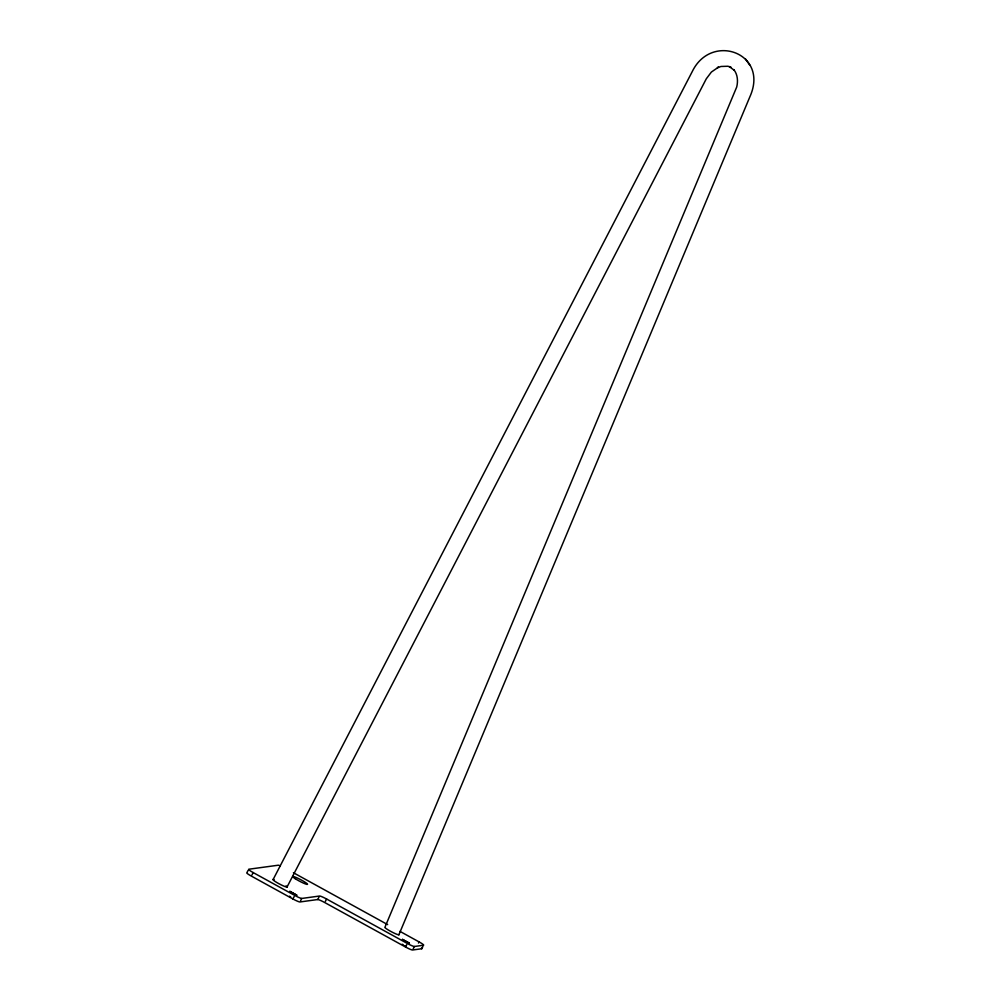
<?xml version="1.0" encoding="UTF-8"?>
<svg xmlns="http://www.w3.org/2000/svg" width="1000" height="1000" viewBox="0 0 1000 1000"><rect width="100%" height="100%" fill="white"/><g stroke="black" fill="none" stroke-linecap="round" stroke-linejoin="round"><path stroke-width="1.5" d="M398.875 934.812L749.9 96.737C769.475 53.188 711.462 32.075 692.312 71.45L273.15 879.475M287 887.1L706.312 78.775L711.4 72.038L718.525 67.112L717.412 67.737L721.012 66.475L727.875 66.25L730.938 67.162L729.262 66.612L734.3 70.275M248.1 870.413L246.863 872.75A6.662 0.75 27.8 0 0 251.363 876.1L292.9 898.962A6.662 0.75 27.8 0 0 299.938 901.963L317.712 899.538A6.662 0.75 27.8 0 1 324.75 902.55L405.525 947A6.662 0.75 27.8 0 0 412.562 950L421.712 948.75L422.95 946.413M251.975 874.925L253.212 872.588A6.662 0.75 27.8 0 1 248.713 869.237L278.175 865.225A6.662 0.75 27.8 0 1 280.275 865.825M292.9 898.962L294.137 896.612M300.55 900.788L301.788 898.45L319.575 896.025A6.662 0.75 27.8 0 1 326.613 899.025L407.375 943.487A6.662 0.75 27.8 0 0 414.412 946.488L423.562 945.238A6.662 0.75 27.8 0 0 419.062 941.888L399.938 931.363M317.712 899.538L318.95 897.2M325.375 901.375L326.613 899.025M405.525 947L406.763 944.65M413.188 948.825L414.412 946.488M418.45 943.062L419.062 941.888M404.663 945.612L406 946.237M293.412 872.738L387.65 924.6M253.212 872.588L294.75 895.45A6.662 0.75 27.8 0 0 301.788 898.45M402.113 944.212L403.338 944.925M289.488 896.175L290.7 896.888M745.487 58.95L749.837 65.225M734.013 69.875C737.712 74.7 738.125 81.287 736.712 87.025L384.975 927.163A7.987 0.9 27.8 0 0 391.812 931.95A7.987 0.9 27.8 0 0 398.925 934.438M421.463 948.138A6.662 0.75 27.8 0 1 421.712 948.75M286.038 885.825A8.05 0.912 27.8 0 1 284.637 886.438A8.05 0.912 27.8 0 1 275.238 881.538A8.05 0.912 27.8 0 1 274.163 879.625M289.862 891.363L296.788 895.175L289.862 891.363M402.488 939.4L409.412 943.2L402.488 939.4M295.163 878.65A8.338 0.938 27.8 0 0 307.35 884.425A8.338 0.938 27.8 0 0 297.913 878.275A8.338 0.938 27.8 0 0 295.163 878.65"/></g></svg>
